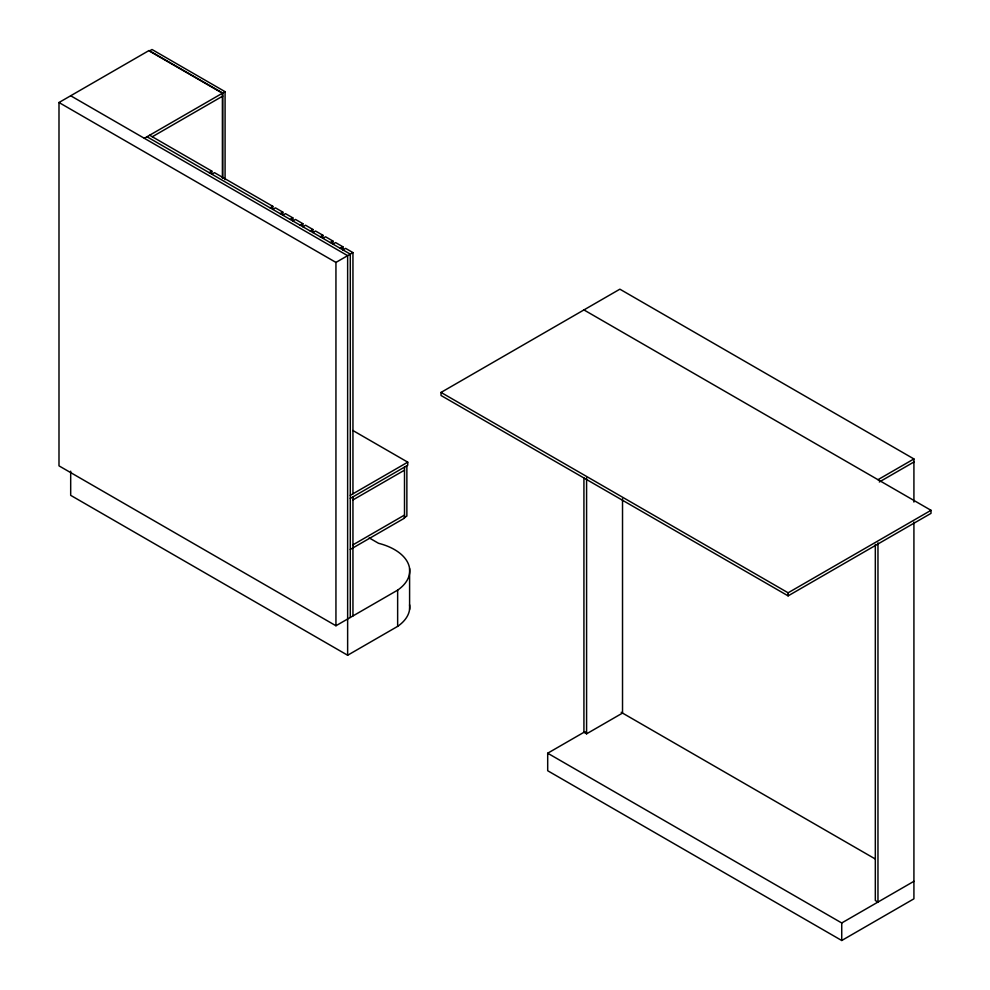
<?xml version="1.0" encoding="UTF-8"?>
<svg xmlns="http://www.w3.org/2000/svg" width="990" height="990" viewBox="0 0 990 990"><rect width="100%" height="100%" fill="white"/><g stroke="black" fill="none" stroke-linecap="round" stroke-linejoin="round"><path stroke-width="1.49" d="M369.183 537.892L378.526 543.287A52.123 30.096 0 0 1 397.646 590.139L335.944 625.754L58.992 465.857L58.992 102.515L149.057 50.515L222.713 93.048L222.713 178.064M144.342 138.291L225.077 91.686L225.077 179.66M152.311 136.756L222.713 96.104M209.162 172.656L211.823 171.121L211.823 174.215L214.471 172.656L272.807 206.328L272.807 209.422L275.455 207.863L282.818 212.12L282.818 215.214L285.479 213.654L292.842 217.899L292.842 220.993M270.159 207.863L272.807 206.328M280.17 213.654L282.818 212.12M290.194 219.434L292.842 217.899M292.842 220.968L295.49 219.434L302.853 223.69L302.853 226.772L305.514 225.213L312.877 229.47L312.877 232.563L315.525 231.004L322.889 235.249L322.889 238.343L325.549 236.783L332.912 241.04L332.912 244.122L335.561 242.562L342.924 246.819L342.924 249.913M300.205 225.213L302.853 223.69M310.216 231.004L312.877 229.47M320.24 236.783L322.889 235.249M330.252 242.562L332.912 241.04M340.275 248.354L342.924 246.819M342.924 249.876L345.572 248.354L352.947 252.599L352.947 493.812M58.992 102.515L335.944 262.412L352.947 252.599M583.927 309.92L931.008 510.308L931.008 513.365L788.114 595.869L441.033 395.493L441.033 392.424L619.876 289.179L913.918 458.939L913.918 502.079M350.287 495.346L407.744 462.169L407.744 465.238L350.287 498.403M352.947 499.938L404.502 470.163M352.947 544.846L404.502 515.072M404.205 517.621L406.865 516.099L406.865 465.746M350.287 549.438L404.502 518.141L404.502 467.107M70.686 471.19L70.686 495.346L347.639 655.244L397.646 626.373A52.123 30.096 0 0 0 409.6 604.779M877.969 479.692L913.918 458.939M879.306 481.982L913.918 461.996M441.033 392.424L788.114 592.8L931.008 510.308M913.918 522.114L913.918 898.821L841.735 940.5L547.693 770.74L547.693 753.217L585.127 731.61M583.927 477.935L583.927 732.291L586.587 733.825L622.524 713.072L622.524 498.799M547.693 753.217L841.735 922.977L913.918 881.31M225.077 91.686L152.002 49.5L149.354 51.035L222.428 93.221L222.428 178.101M149.651 135.234L211.823 171.121M147.003 136.768L350.287 254.133L350.287 617.475M70.686 95.77L347.639 255.667L347.639 655.244M352.91 430.514L407.744 462.169M621.213 712.317L875.16 858.924M877.969 542.866L877.969 902.051L875.321 900.529L875.321 544.426M841.735 922.977L841.735 940.5M788.114 592.8L788.114 595.869M586.587 477.923L586.587 733.825M409.6 568.545L409.6 609.419M397.646 590.139L397.646 626.373M352.947 496.869L352.947 615.941M335.944 262.412L335.944 625.754"/></g></svg>
